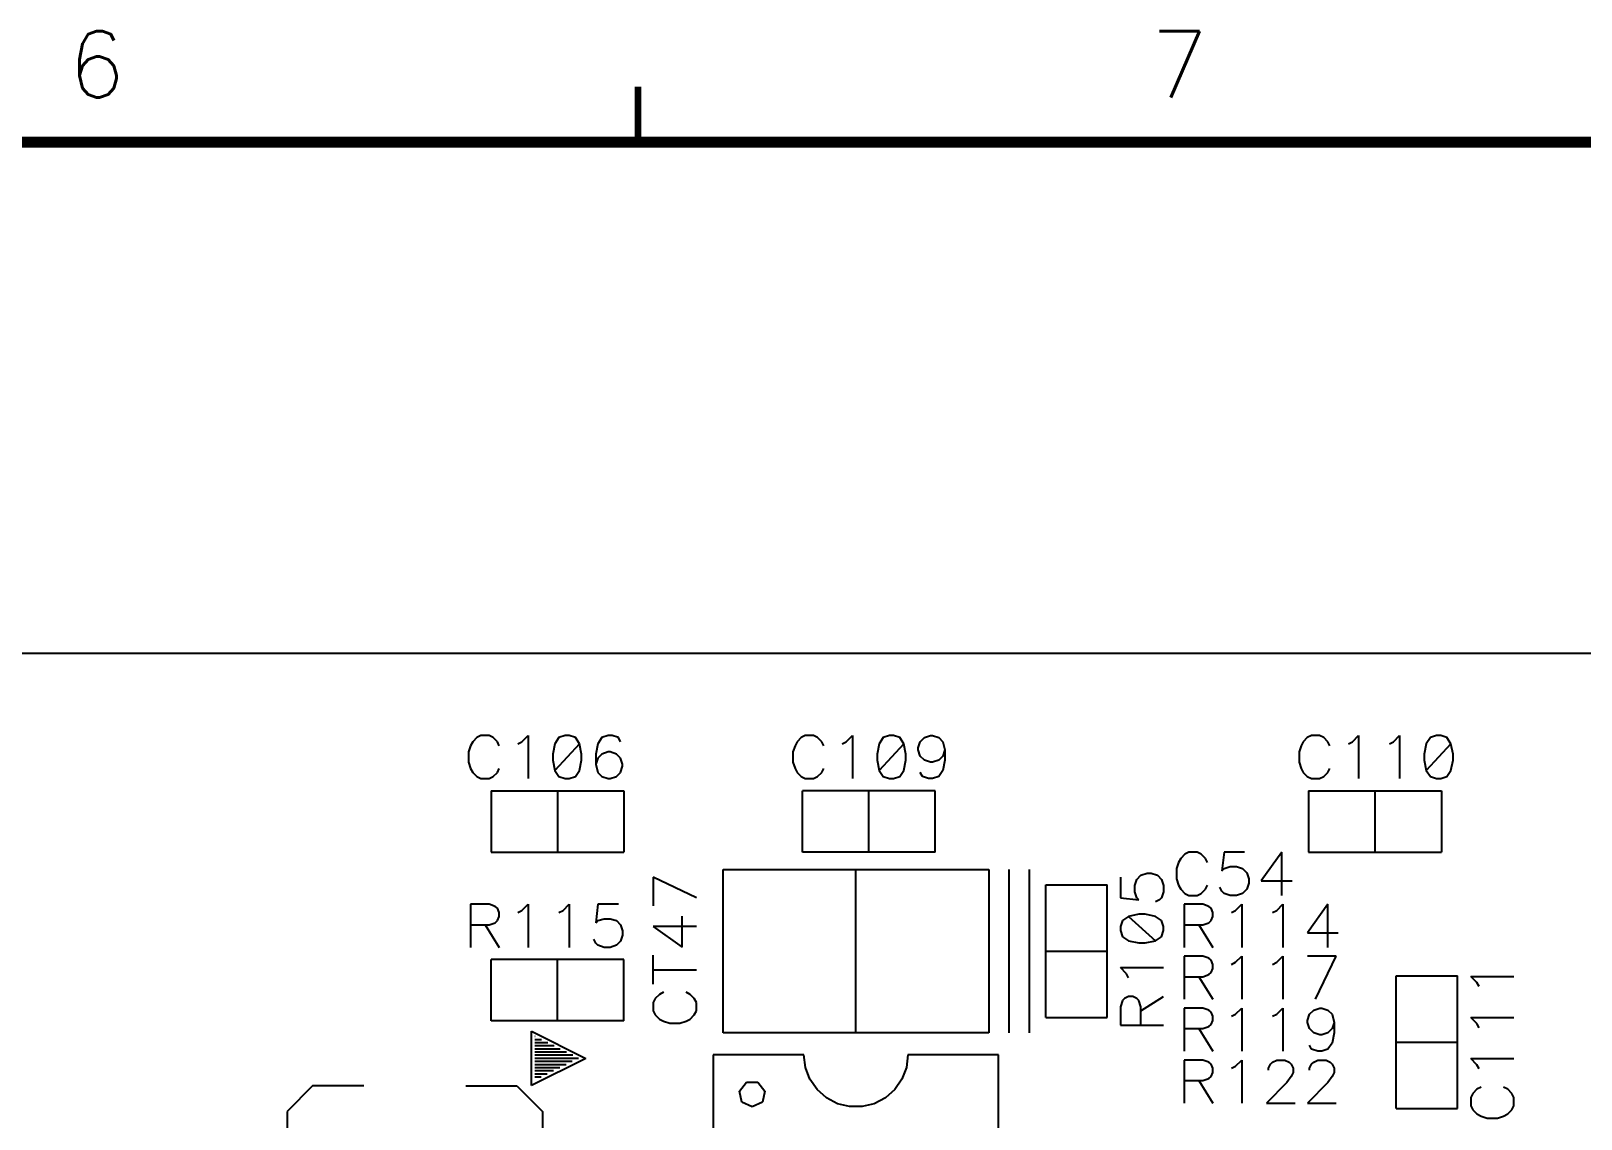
# Model space of a CAD drawing. Extents: x 295 to 953, y 10 to 290.
# Drawn here: x 757.1 to 826.9, y 241 to 290 of the extents above; entities that cross this region are included whole.
import ezdxf
from ezdxf.enums import TextEntityAlignment as Align

# ---------------------------------------------------------------- set-up
doc = ezdxf.new("R2010")
doc.units = 0
doc.header["$LTSCALE"] = 5
doc.header["$MEASUREMENT"] = 0
doc.layers.get('0').update_dxf_attribs({"linetype": 'CONTINUOUS', "lineweight": 25})
for name, color, linetype in [('DV-PEI-A6_BSK', 2, 'CONTINUOUS'), ('문자', 4, 'CONTINUOUS'), ('테두리', 3, 'CONTINUOUS')]:
    doc.layers.add(name, color=color, linetype=linetype)
doc.styles.get("Standard").update_dxf_attribs({"font": 'simplex.shx'})

# ---------------------------------------------------------------- blocks, each defined once
blk = doc.blocks.new('C')
at = {"layer": '테두리'}
for points, const_width in [([(307.5, 287.5), (307.5, 285)], 0.3), ([(15, 285), (15, 15), (405, 15), (405, 285), (15, 285)], 0.5)]:
    blk.add_lwpolyline(points, dxfattribs=dict(at, const_width=const_width))
at = {"layer": '문자'}
for s, p in [('6', (283.125, 288.5)), ('7', (331.875, 288.5))]:
    blk.add_text(s, height=3, dxfattribs=at).set_placement(p, align=Align.MIDDLE)

msp = doc.modelspace()

# ---------------------------------------------------------------- linework, layer by layer
at = {"layer": 'DV-PEI-A6_BSK', "color": 7}
for p, q in [((515.377, 262), (858.075, 262)), ((777.215, 258.196), (777.034, 258.015)), ((777.402, 258.29), (777.215, 258.196)), ((777.77, 258.29), (777.402, 258.29)), ((777.957, 258.196), (777.77, 258.29)), ((778.144, 258.015), (777.957, 258.196)), ((779.248, 258.015), (779.529, 258.29)), ((779.529, 258.29), (779.529, 256.35)), ((780.913, 258.196), (780.732, 257.922)), ((781.194, 258.29), (780.913, 258.196)), ((781.375, 258.29), (781.194, 258.29)), ((781.655, 258.196), (781.375, 258.29)), ((781.836, 257.922), (781.655, 258.196)), ((782.853, 258.196), (782.672, 257.922)), ((783.133, 258.29), (782.853, 258.196)), ((783.32, 258.29), (783.133, 258.29)), ((783.595, 258.196), (783.32, 258.29)), ((783.688, 258.015), (783.595, 258.196)), ((791.82, 258.196), (791.639, 258.015)), ((792.007, 258.29), (791.82, 258.196)), ((792.375, 258.29), (792.007, 258.29)), ((792.562, 258.196), (792.375, 258.29)), ((792.749, 258.015), (792.562, 258.196)), ((793.853, 258.015), (794.134, 258.29)), ((794.134, 258.29), (794.134, 256.35)), ((795.518, 258.196), (795.337, 257.922)), ((795.799, 258.29), (795.518, 258.196)), ((795.98, 258.29), (795.799, 258.29)), ((796.26, 258.196), (795.98, 258.29)), ((796.441, 257.922), (796.26, 258.196)), ((797.183, 258.015), (797.37, 258.196)), ((797.37, 258.196), (797.645, 258.29)), ((797.645, 258.29), (797.738, 258.29)), ((797.738, 258.29), (798.013, 258.196)), ((798.013, 258.196), (798.2, 258.015)), ((814.604, 258.196), (814.423, 258.015)), ((814.791, 258.29), (814.604, 258.196)), ((815.159, 258.29), (814.791, 258.29)), ((815.346, 258.196), (815.159, 258.29)), ((815.533, 258.015), (815.346, 258.196)), ((816.637, 258.015), (816.918, 258.29)), ((816.918, 258.29), (816.918, 256.35)), ((818.489, 258.015), (818.764, 258.29)), ((818.764, 258.29), (818.764, 256.35)), ((820.154, 258.196), (819.967, 257.922)), ((820.429, 258.29), (820.154, 258.196)), ((820.616, 258.29), (820.429, 258.29)), ((820.89, 258.196), (820.616, 258.29)), ((821.077, 257.922), (820.89, 258.196)), ((776.941, 257.828), (776.847, 257.554)), ((776.847, 257.554), (776.847, 257.092)), ((777.034, 258.015), (776.941, 257.828)), ((778.232, 257.828), (778.144, 258.015)), ((779.067, 257.922), (779.248, 258.015)), ((780.732, 257.922), (780.639, 257.46)), ((781.836, 257.922), (780.732, 256.718)), ((781.93, 257.46), (781.836, 257.922)), ((782.672, 257.922), (782.578, 257.46)), ((783.133, 257.554), (782.853, 257.46)), ((783.227, 257.554), (783.133, 257.554)), ((783.501, 257.46), (783.227, 257.554)), ((791.546, 257.828), (791.452, 257.554)), ((791.452, 257.554), (791.452, 257.092)), ((791.639, 258.015), (791.546, 257.828)), ((792.837, 257.828), (792.749, 258.015)), ((793.672, 257.922), (793.853, 258.015)), ((795.337, 257.922), (795.244, 257.46)), ((796.441, 257.922), (795.337, 256.718)), ((796.535, 257.46), (796.441, 257.922)), ((797.09, 257.735), (797.183, 258.015)), ((797.09, 257.641), (797.09, 257.735)), ((797.183, 257.367), (797.09, 257.641)), ((798.2, 258.015), (798.293, 257.641)), ((798.293, 257.641), (798.2, 257.367)), ((798.293, 257.641), (798.293, 257.18)), ((814.33, 257.828), (814.236, 257.554)), ((814.236, 257.554), (814.236, 257.092)), ((814.423, 258.015), (814.33, 257.828)), ((815.621, 257.828), (815.533, 258.015)), ((816.456, 257.922), (816.637, 258.015)), ((818.302, 257.922), (818.489, 258.015)), ((819.967, 257.922), (819.874, 257.46)), ((821.077, 257.922), (819.967, 256.718)), ((821.171, 257.46), (821.077, 257.922)), ((776.847, 257.092), (776.941, 256.812)), ((776.941, 256.812), (777.034, 256.625)), ((778.144, 256.625), (778.232, 256.812)), ((780.639, 257.46), (780.639, 257.18)), ((780.639, 257.18), (780.732, 256.718)), ((781.836, 256.718), (781.93, 257.18)), ((781.93, 257.18), (781.93, 257.46)), ((782.578, 257.46), (782.578, 256.999)), ((782.672, 257.273), (782.578, 256.999)), ((782.578, 256.999), (782.672, 256.625)), ((782.853, 257.46), (782.672, 257.273)), ((783.688, 257.273), (783.501, 257.46)), ((783.782, 256.999), (783.688, 257.273)), ((783.688, 256.625), (783.782, 256.905)), ((783.782, 256.905), (783.782, 256.999)), ((791.452, 257.092), (791.546, 256.812)), ((791.546, 256.812), (791.639, 256.625)), ((792.749, 256.625), (792.837, 256.812)), ((795.244, 257.46), (795.244, 257.18)), ((795.244, 257.18), (795.337, 256.718)), ((796.441, 256.718), (796.535, 257.18)), ((796.535, 257.18), (796.535, 257.46)), ((797.37, 257.18), (797.183, 257.367)), ((797.645, 257.092), (797.37, 257.18)), ((797.738, 257.092), (797.645, 257.092)), ((798.013, 257.18), (797.738, 257.092)), ((798.2, 257.367), (798.013, 257.18)), ((798.293, 257.18), (798.2, 256.718)), ((814.236, 257.092), (814.33, 256.812)), ((814.33, 256.812), (814.423, 256.625)), ((815.533, 256.625), (815.621, 256.812)), ((819.874, 257.46), (819.874, 257.18)), ((819.874, 257.18), (819.967, 256.718)), ((821.077, 256.718), (821.171, 257.18)), ((821.171, 257.18), (821.171, 257.46)), ((777.034, 256.625), (777.215, 256.444)), ((777.215, 256.444), (777.402, 256.35)), ((777.402, 256.35), (777.77, 256.35)), ((777.77, 256.35), (777.957, 256.444)), ((777.957, 256.444), (778.144, 256.625)), ((780.732, 256.718), (780.913, 256.444)), ((780.913, 256.444), (781.194, 256.35)), ((781.194, 256.35), (781.375, 256.35)), ((781.375, 256.35), (781.655, 256.444)), ((781.655, 256.444), (781.836, 256.718)), ((782.672, 256.625), (782.853, 256.444)), ((782.853, 256.444), (783.133, 256.35)), ((783.133, 256.35), (783.227, 256.35)), ((783.227, 256.35), (783.501, 256.444)), ((783.501, 256.444), (783.688, 256.625)), ((791.639, 256.625), (791.82, 256.444)), ((791.82, 256.444), (792.007, 256.35)), ((792.007, 256.35), (792.375, 256.35)), ((792.375, 256.35), (792.562, 256.444)), ((792.562, 256.444), (792.749, 256.625)), ((795.337, 256.718), (795.518, 256.444)), ((795.518, 256.444), (795.799, 256.35)), ((795.799, 256.35), (795.98, 256.35)), ((795.98, 256.35), (796.26, 256.444)), ((796.26, 256.444), (796.441, 256.718)), ((797.277, 256.444), (797.183, 256.625)), ((797.551, 256.35), (797.277, 256.444)), ((797.738, 256.35), (797.551, 256.35)), ((798.013, 256.444), (797.738, 256.35)), ((798.2, 256.718), (798.013, 256.444)), ((814.423, 256.625), (814.604, 256.444)), ((814.604, 256.444), (814.791, 256.35)), ((814.791, 256.35), (815.159, 256.35)), ((815.159, 256.35), (815.346, 256.444)), ((815.346, 256.444), (815.533, 256.625)), ((819.967, 256.718), (820.154, 256.444)), ((820.154, 256.444), (820.429, 256.35)), ((820.429, 256.35), (820.616, 256.35)), ((820.616, 256.35), (820.89, 256.444)), ((820.89, 256.444), (821.077, 256.718)), ((777.864, 255.807), (783.84, 255.807)), ((777.864, 255.807), (777.864, 253.044)), ((780.849, 255.807), (780.849, 253.044)), ((783.84, 255.807), (783.84, 253.044)), ((797.861, 255.807), (791.885, 255.807)), ((791.885, 253.044), (791.885, 255.807)), ((794.87, 253.044), (794.87, 255.807)), ((797.861, 253.044), (797.861, 255.807)), ((814.668, 255.807), (820.645, 255.807)), ((814.668, 255.807), (814.668, 253.044)), ((817.654, 255.807), (817.654, 253.044)), ((820.645, 255.807), (820.645, 253.044)), ((777.864, 253.044), (783.84, 253.044)), ((797.861, 253.044), (791.885, 253.044)), ((808.908, 252.763), (808.815, 252.582)), ((809.095, 252.95), (808.908, 252.763)), ((809.282, 253.044), (809.095, 252.95)), ((809.65, 253.044), (809.282, 253.044)), ((809.837, 252.95), (809.65, 253.044)), ((810.024, 252.763), (809.837, 252.95)), ((810.118, 252.582), (810.024, 252.763)), ((810.859, 253.044), (810.766, 252.208)), ((811.788, 253.044), (810.859, 253.044)), ((813.459, 253.044), (812.53, 251.747)), ((813.459, 251.093), (813.459, 253.044)), ((814.668, 253.044), (820.645, 253.044)), ((788.309, 244.906), (788.309, 252.261)), ((788.309, 252.261), (800.268, 252.261)), ((794.286, 244.906), (794.286, 252.261)), ((800.268, 252.261), (800.268, 244.906)), ((801.191, 244.906), (801.191, 252.261)), ((802.108, 244.906), (802.108, 252.261)), ((806.934, 251.817), (807.121, 252.004)), ((807.121, 252.004), (807.395, 252.097)), ((807.395, 252.097), (807.582, 252.097)), ((807.582, 252.097), (807.863, 252.004)), ((807.863, 252.004), (808.044, 251.817)), ((808.815, 252.582), (808.727, 252.302)), ((808.727, 252.302), (808.727, 251.84)), ((810.766, 252.208), (810.859, 252.302)), ((810.859, 252.302), (811.14, 252.395)), ((811.14, 252.395), (811.414, 252.395)), ((811.414, 252.395), (811.695, 252.302)), ((811.695, 252.302), (811.882, 252.115)), ((811.882, 252.115), (811.975, 251.84)), ((787.106, 250.987), (785.161, 251.91)), ((785.161, 251.91), (785.161, 250.619)), ((802.838, 245.595), (802.838, 251.572)), ((802.838, 251.572), (805.602, 251.572)), ((805.602, 245.595), (805.602, 251.572)), ((806.198, 251.91), (806.198, 250.987)), ((806.846, 251.542), (806.934, 251.817)), ((806.846, 251.262), (806.846, 251.542)), ((806.934, 250.987), (806.846, 251.262)), ((808.044, 251.817), (808.137, 251.542)), ((808.137, 251.262), (808.044, 250.987)), ((808.137, 251.542), (808.137, 251.262)), ((808.727, 251.84), (808.815, 251.56)), ((808.815, 251.56), (808.908, 251.373)), ((808.908, 251.373), (809.095, 251.186)), ((809.837, 251.186), (810.024, 251.373)), ((810.024, 251.373), (810.118, 251.56)), ((810.766, 251.28), (810.673, 251.467)), ((810.859, 251.186), (810.766, 251.28)), ((811.882, 251.373), (811.695, 251.186)), ((811.975, 251.653), (811.882, 251.373)), ((811.975, 251.84), (811.975, 251.653)), ((812.53, 251.747), (813.921, 251.747)), ((777.77, 250.695), (776.941, 250.695)), ((776.941, 250.695), (776.941, 248.756)), ((778.051, 250.602), (777.77, 250.695)), ((778.144, 250.514), (778.051, 250.602)), ((779.248, 250.421), (779.529, 250.695)), ((779.529, 250.695), (779.529, 248.756)), ((781.1, 250.421), (781.375, 250.695)), ((781.375, 250.695), (781.375, 248.756)), ((782.672, 250.695), (782.578, 249.866)), ((783.595, 250.695), (782.672, 250.695)), ((806.198, 250.987), (807.027, 250.894)), ((807.027, 250.894), (806.934, 250.987)), ((807.95, 250.894), (807.769, 250.801)), ((808.044, 250.987), (807.95, 250.894)), ((809.901, 250.695), (809.072, 250.695)), ((809.072, 250.695), (809.072, 248.756)), ((809.095, 251.186), (809.282, 251.093)), ((809.282, 251.093), (809.65, 251.093)), ((809.65, 251.093), (809.837, 251.186)), ((810.182, 250.602), (809.901, 250.695)), ((810.275, 250.514), (810.182, 250.602)), ((811.14, 251.093), (810.859, 251.186)), ((811.414, 251.093), (811.14, 251.093)), ((811.379, 250.421), (811.66, 250.695)), ((811.695, 251.186), (811.414, 251.093)), ((811.66, 250.695), (811.66, 248.756)), ((813.231, 250.421), (813.506, 250.695)), ((813.506, 250.695), (813.506, 248.756)), ((815.539, 250.695), (814.616, 249.404)), ((815.539, 248.756), (815.539, 250.695)), ((777.77, 249.772), (778.051, 249.866)), ((778.051, 249.866), (778.144, 249.959)), ((778.232, 250.327), (778.144, 250.514)), ((778.144, 249.959), (778.232, 250.14)), ((778.232, 250.14), (778.232, 250.327)), ((779.067, 250.327), (779.248, 250.421)), ((780.913, 250.327), (781.1, 250.421)), ((782.578, 249.866), (782.672, 249.959)), ((782.672, 249.959), (782.946, 250.047)), ((782.946, 250.047), (783.227, 250.047)), ((783.227, 250.047), (783.501, 249.959)), ((783.501, 249.959), (783.688, 249.772)), ((786.457, 248.768), (786.457, 250.158)), ((806.291, 249.971), (806.198, 249.691)), ((806.566, 250.152), (806.291, 249.971)), ((807.027, 250.246), (806.566, 250.152)), ((806.566, 250.152), (807.769, 249.048)), ((807.308, 250.246), (807.027, 250.246)), ((807.769, 250.152), (807.308, 250.246)), ((808.044, 249.971), (807.769, 250.152)), ((808.137, 249.691), (808.044, 249.971)), ((809.901, 249.772), (810.182, 249.866)), ((810.182, 249.866), (810.275, 249.959)), ((810.363, 250.327), (810.275, 250.514)), ((810.275, 249.959), (810.363, 250.14)), ((810.363, 250.14), (810.363, 250.327)), ((811.198, 250.327), (811.379, 250.421)), ((813.044, 250.327), (813.231, 250.421)), ((776.941, 249.772), (777.77, 249.772)), ((777.589, 249.772), (778.232, 248.756)), ((783.688, 249.772), (783.782, 249.498)), ((783.782, 249.311), (783.688, 249.03)), ((783.782, 249.498), (783.782, 249.311)), ((787.106, 249.691), (785.161, 249.691)), ((785.161, 249.691), (786.457, 248.768)), ((806.198, 249.691), (806.198, 249.509)), ((806.198, 249.509), (806.291, 249.229)), ((806.291, 249.229), (806.566, 249.048)), ((807.769, 249.048), (808.044, 249.229)), ((808.044, 249.229), (808.137, 249.509)), ((808.137, 249.509), (808.137, 249.691)), ((809.072, 249.772), (809.901, 249.772)), ((809.72, 249.772), (810.363, 248.756)), ((814.616, 249.404), (816, 249.404)), ((782.578, 248.943), (782.485, 249.124)), ((782.672, 248.849), (782.578, 248.943)), ((782.946, 248.756), (782.672, 248.849)), ((783.227, 248.756), (782.946, 248.756)), ((783.501, 248.849), (783.227, 248.756)), ((783.688, 249.03), (783.501, 248.849)), ((802.838, 248.586), (805.602, 248.586)), ((806.566, 249.048), (807.027, 248.954)), ((807.027, 248.954), (807.308, 248.954)), ((807.308, 248.954), (807.769, 249.048)), ((783.84, 248.213), (777.864, 248.213)), ((777.864, 245.449), (777.864, 248.213)), ((780.849, 245.449), (780.849, 248.213)), ((783.84, 245.449), (783.84, 248.213)), ((785.161, 247.103), (785.161, 248.399)), ((785.161, 247.751), (787.106, 247.751)), ((806.472, 247.564), (806.198, 247.844)), ((806.198, 247.844), (808.137, 247.844)), ((809.901, 248.359), (809.072, 248.359)), ((809.072, 248.359), (809.072, 246.419)), ((810.182, 248.265), (809.901, 248.359)), ((810.275, 248.177), (810.182, 248.265)), ((810.363, 247.991), (810.275, 248.177)), ((810.275, 247.622), (810.363, 247.804)), ((810.363, 247.804), (810.363, 247.991)), ((811.198, 247.991), (811.379, 248.084)), ((811.379, 248.084), (811.66, 248.359)), ((811.66, 248.359), (811.66, 246.419)), ((813.044, 247.991), (813.231, 248.084)), ((813.231, 248.084), (813.506, 248.359)), ((813.506, 248.359), (813.506, 246.419)), ((815.913, 248.359), (814.616, 248.359)), ((814.984, 246.419), (815.913, 248.359)), ((806.566, 247.383), (806.472, 247.564)), ((809.072, 247.436), (809.901, 247.436)), ((809.72, 247.436), (810.363, 246.419)), ((809.901, 247.436), (810.182, 247.529)), ((810.182, 247.529), (810.275, 247.622)), ((818.612, 241.506), (818.612, 247.482)), ((818.612, 247.482), (821.375, 247.482)), ((821.375, 241.506), (821.375, 247.482)), ((822.246, 247.173), (821.971, 247.453)), ((821.971, 247.453), (823.911, 247.453)), ((822.339, 246.992), (822.246, 247.173)), ((785.254, 246.454), (785.161, 246.273)), ((785.441, 246.641), (785.254, 246.454)), ((785.628, 246.734), (785.441, 246.641)), ((786.825, 246.641), (786.644, 246.734)), ((787.012, 246.454), (786.825, 246.641)), ((787.106, 246.273), (787.012, 246.454)), ((806.291, 246.366), (806.198, 246.086)), ((806.379, 246.46), (806.291, 246.366)), ((806.566, 246.548), (806.379, 246.46)), ((806.753, 246.548), (806.566, 246.548)), ((806.934, 246.46), (806.753, 246.548)), ((807.027, 246.366), (806.934, 246.46)), ((807.121, 246.086), (807.027, 246.366)), ((807.121, 245.905), (808.137, 246.548)), ((785.161, 246.273), (785.161, 245.899)), ((785.161, 245.899), (785.254, 245.718)), ((785.254, 245.718), (785.441, 245.531)), ((786.825, 245.531), (787.012, 245.718)), ((787.012, 245.718), (787.106, 245.899)), ((787.106, 245.899), (787.106, 246.273)), ((806.198, 246.086), (806.198, 245.256)), ((807.121, 245.256), (807.121, 246.086)), ((809.901, 246.022), (809.072, 246.022)), ((809.072, 246.022), (809.072, 244.082)), ((810.182, 245.928), (809.901, 246.022)), ((810.275, 245.841), (810.182, 245.928)), ((810.363, 245.654), (810.275, 245.841)), ((810.363, 245.467), (810.363, 245.654)), ((811.198, 245.654), (811.379, 245.747)), ((811.379, 245.747), (811.66, 246.022)), ((811.66, 246.022), (811.66, 244.082)), ((813.044, 245.654), (813.231, 245.747)), ((813.231, 245.747), (813.506, 246.022)), ((813.506, 246.022), (813.506, 244.082)), ((814.616, 245.467), (814.709, 245.747)), ((814.709, 245.747), (814.896, 245.928)), ((814.896, 245.928), (815.171, 246.022)), ((815.171, 246.022), (815.264, 246.022)), ((815.264, 246.022), (815.539, 245.928)), ((815.539, 245.928), (815.726, 245.747)), ((815.726, 245.747), (815.819, 245.373)), ((783.84, 245.449), (777.864, 245.449)), ((779.681, 244.988), (782.134, 243.761)), ((779.681, 242.54), (779.681, 244.988)), ((785.441, 245.531), (785.628, 245.438)), ((785.628, 245.438), (785.902, 245.344)), ((785.902, 245.344), (786.364, 245.344)), ((786.364, 245.344), (786.644, 245.438)), ((786.644, 245.438), (786.825, 245.531)), ((802.838, 245.595), (805.602, 245.595)), ((806.198, 245.256), (808.137, 245.256)), ((809.072, 245.099), (809.901, 245.099)), ((809.72, 245.099), (810.363, 244.082)), ((809.901, 245.099), (810.182, 245.192)), ((810.182, 245.192), (810.275, 245.286)), ((810.275, 245.286), (810.363, 245.467)), ((814.616, 245.373), (814.616, 245.467)), ((814.709, 245.099), (814.616, 245.373)), ((814.896, 244.912), (814.709, 245.099)), ((815.726, 245.099), (815.539, 244.912)), ((815.819, 245.373), (815.726, 245.099)), ((815.819, 245.373), (815.819, 244.912)), ((822.246, 245.327), (821.971, 245.601)), ((821.971, 245.601), (823.911, 245.601)), ((822.339, 245.14), (822.246, 245.327)), ((779.85, 244.742), (779.827, 244.742)), ((780.136, 244.602), (779.827, 244.602)), ((780.417, 244.462), (779.827, 244.462)), ((780.697, 244.322), (779.827, 244.322)), ((800.268, 244.906), (788.309, 244.906)), ((814.803, 244.176), (814.709, 244.357)), ((815.171, 244.824), (814.896, 244.912)), ((815.264, 244.824), (815.171, 244.824)), ((815.539, 244.912), (815.264, 244.824)), ((815.726, 244.45), (815.539, 244.176)), ((815.819, 244.912), (815.726, 244.45)), ((818.612, 244.497), (821.375, 244.497)), ((782.134, 243.761), (779.681, 242.54)), ((780.978, 244.182), (779.827, 244.182)), ((781.258, 244.041), (779.827, 244.041)), ((781.538, 243.901), (779.827, 243.901)), ((781.796, 243.761), (779.827, 243.761)), ((781.515, 243.615), (779.827, 243.615)), ((787.86, 243.913), (787.86, 214.119)), ((791.949, 243.913), (787.86, 243.913)), ((792.019, 243.352), (791.949, 243.913)), ((796.623, 243.913), (796.558, 243.352)), ((800.712, 243.913), (796.623, 243.913)), ((800.712, 214.119), (800.712, 243.913)), ((809.901, 243.685), (809.072, 243.685)), ((809.072, 243.685), (809.072, 241.745)), ((810.182, 243.591), (809.901, 243.685)), ((810.275, 243.504), (810.182, 243.591)), ((811.379, 243.41), (811.66, 243.685)), ((811.66, 243.685), (811.66, 241.745)), ((812.951, 243.504), (813.044, 243.591)), ((813.044, 243.591), (813.231, 243.685)), ((813.231, 243.685), (813.599, 243.685)), ((813.599, 243.685), (813.786, 243.591)), ((813.786, 243.591), (813.88, 243.504)), ((815.077, 244.082), (814.803, 244.176)), ((814.803, 243.504), (814.896, 243.591)), ((814.896, 243.591), (815.077, 243.685)), ((815.264, 244.082), (815.077, 244.082)), ((815.077, 243.685), (815.451, 243.685)), ((815.539, 244.176), (815.264, 244.082)), ((815.451, 243.685), (815.632, 243.591)), ((815.632, 243.591), (815.726, 243.504)), ((822.246, 243.475), (821.971, 243.755)), ((821.971, 243.755), (823.911, 243.755)), ((781.235, 243.475), (779.827, 243.475)), ((780.954, 243.334), (779.827, 243.334)), ((780.674, 243.194), (779.827, 243.194)), ((780.393, 243.054), (779.827, 243.054)), ((780.113, 242.914), (779.827, 242.914)), ((792.218, 242.826), (792.019, 243.352)), ((796.558, 243.352), (796.36, 242.826)), ((809.901, 242.762), (810.182, 242.855)), ((810.182, 242.855), (810.275, 242.949)), ((810.363, 243.317), (810.275, 243.504)), ((810.275, 242.949), (810.363, 243.13)), ((810.363, 243.13), (810.363, 243.317)), ((811.198, 243.317), (811.379, 243.41)), ((812.863, 243.317), (812.951, 243.504)), ((812.863, 243.223), (812.863, 243.317)), ((813.88, 242.949), (813.693, 242.668)), ((813.88, 243.504), (813.967, 243.317)), ((813.967, 243.13), (813.88, 242.949)), ((813.967, 243.317), (813.967, 243.13)), ((814.709, 243.317), (814.803, 243.504)), ((814.709, 243.223), (814.709, 243.317)), ((815.726, 242.949), (815.539, 242.668)), ((815.726, 243.504), (815.819, 243.317)), ((815.819, 243.13), (815.726, 242.949)), ((815.819, 243.317), (815.819, 243.13)), ((822.339, 243.294), (822.246, 243.475)), ((769.825, 242.522), (768.674, 241.372)), ((772.127, 242.522), (769.825, 242.522)), ((776.725, 242.522), (779.026, 242.522)), ((779.026, 242.522), (780.177, 241.372)), ((789.045, 242.289), (789.361, 242.686)), ((789.156, 241.792), (789.045, 242.289)), ((789.361, 242.686), (789.869, 242.686)), ((789.869, 242.686), (790.185, 242.289)), ((790.185, 242.289), (790.074, 241.792)), ((792.539, 242.359), (792.218, 242.826)), ((792.96, 241.985), (792.539, 242.359)), ((796.038, 242.359), (795.618, 241.985)), ((796.36, 242.826), (796.038, 242.359)), ((809.072, 242.762), (809.901, 242.762)), ((809.72, 242.762), (810.363, 241.745)), ((813.693, 242.668), (812.77, 241.745)), ((815.539, 242.668), (814.616, 241.745)), ((822.064, 242.184), (821.971, 241.997)), ((822.246, 242.371), (822.064, 242.184)), ((822.432, 242.458), (822.246, 242.371)), ((823.636, 242.371), (823.449, 242.458)), ((823.817, 242.184), (823.636, 242.371)), ((823.911, 241.997), (823.817, 242.184)), ((789.612, 241.576), (789.156, 241.792)), ((790.074, 241.792), (789.612, 241.576)), ((793.462, 241.722), (792.96, 241.985)), ((794.005, 241.588), (793.462, 241.722)), ((794.572, 241.588), (794.005, 241.588)), ((795.115, 241.722), (794.572, 241.588)), ((795.618, 241.985), (795.115, 241.722)), ((812.77, 241.745), (814.061, 241.745)), ((814.616, 241.745), (815.913, 241.745)), ((818.612, 241.506), (821.375, 241.506)), ((821.971, 241.997), (821.971, 241.629)), ((821.971, 241.629), (822.064, 241.442)), ((823.817, 241.442), (823.911, 241.629)), ((823.911, 241.629), (823.911, 241.997)), ((768.674, 241.372), (768.674, 216.07)), ((780.177, 241.372), (780.177, 216.07)), ((822.064, 241.442), (822.246, 241.261)), ((822.246, 241.261), (822.432, 241.167)), ((822.432, 241.167), (822.707, 241.074)), ((822.707, 241.074), (823.169, 241.074)), ((823.169, 241.074), (823.449, 241.167)), ((823.449, 241.167), (823.636, 241.261)), ((823.636, 241.261), (823.817, 241.442))]:
    msp.add_line(p, q, dxfattribs=at)

# ---------------------------------------------------------------- block references
msp.add_blockref('C', (476.978, 0))

doc.saveas('drawing.dxf')
